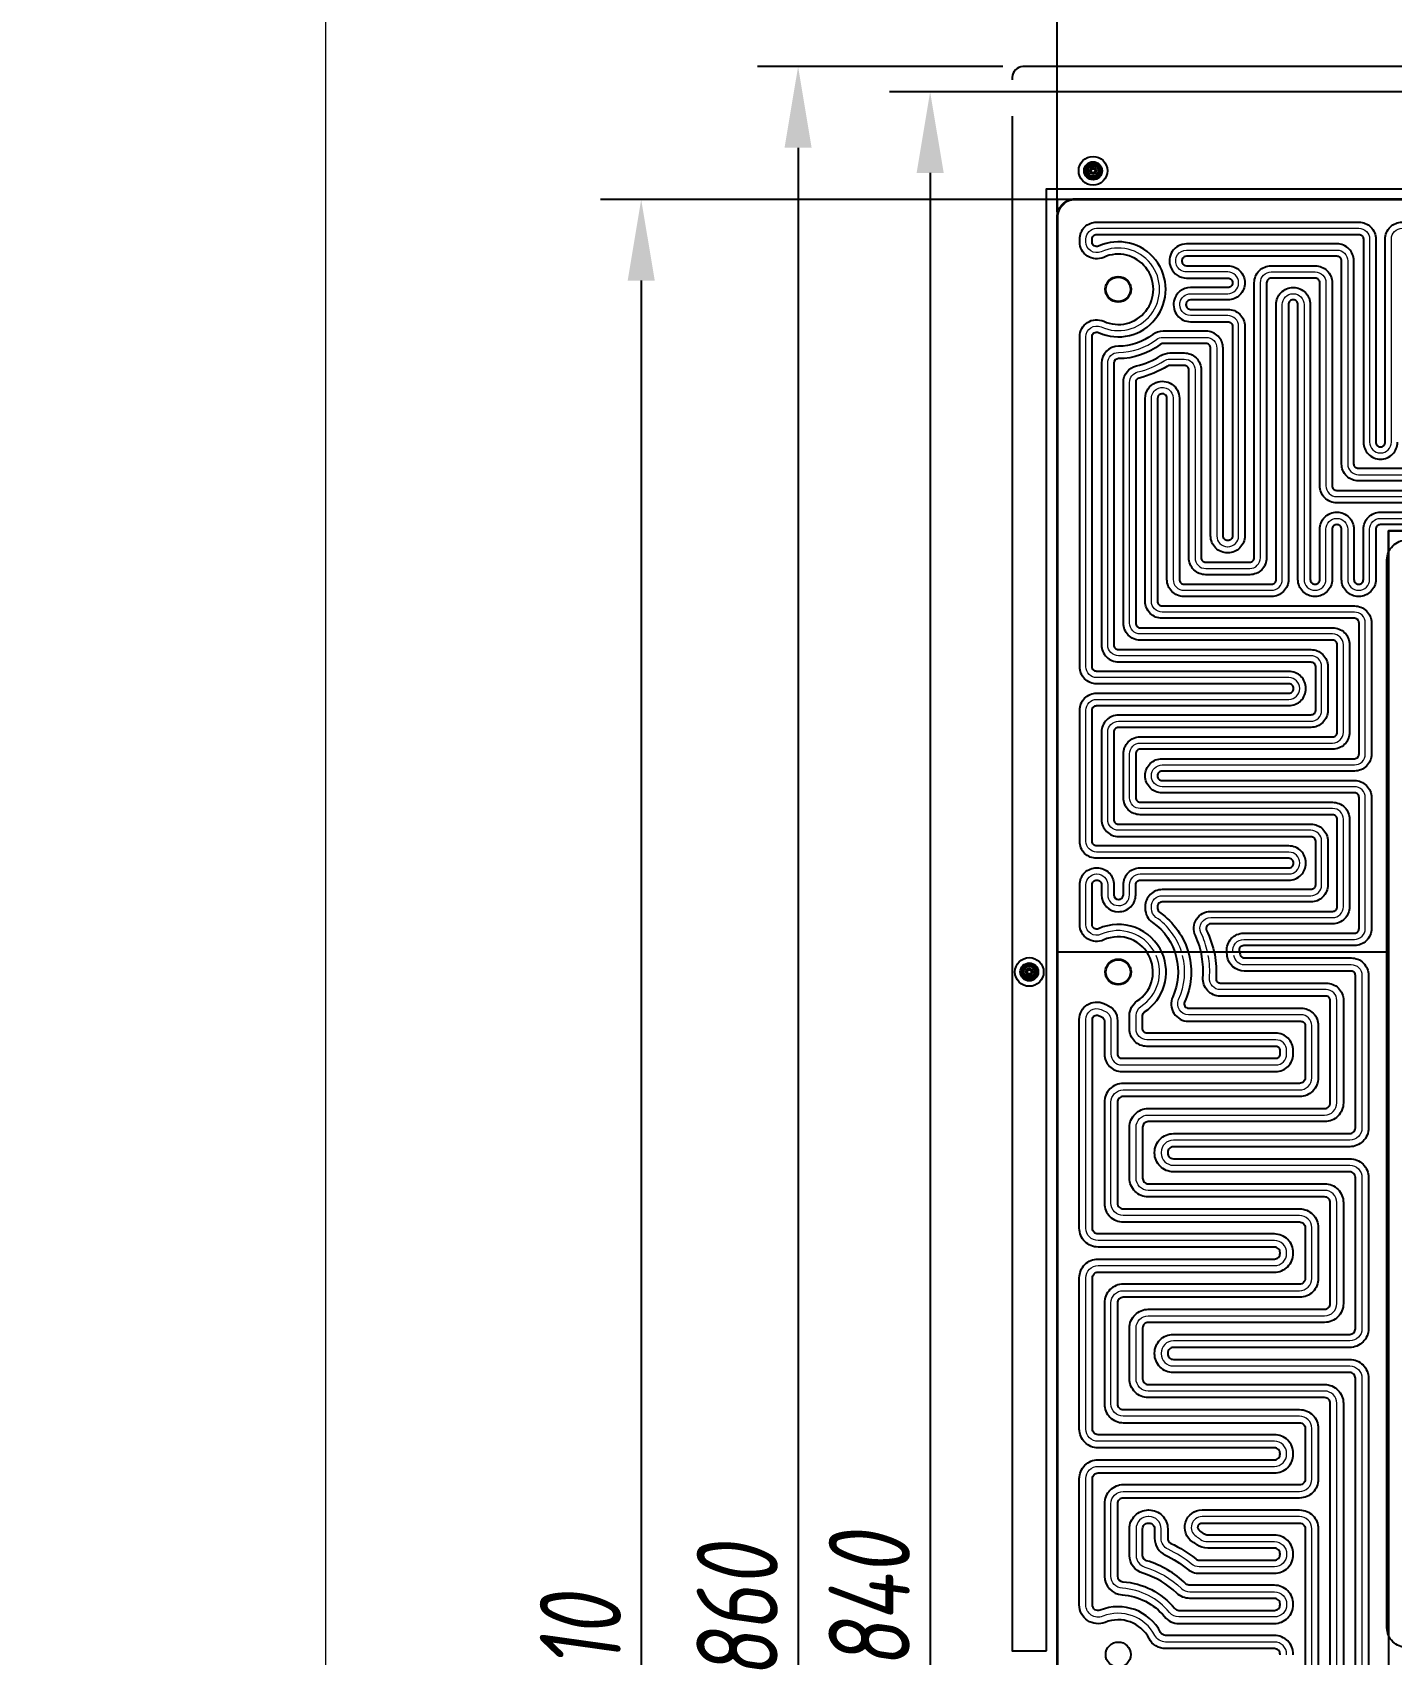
# Model space of a CAD drawing. Header units: millimetres. Extents: x -5937 to 68925, y -3068 to 5300.
# Drawn here: x 61143 to 61521.2, y 4191.1 to 4642.6 of the extents above; entities that cross this region are included whole.
import ezdxf

# ---------------------------------------------------------------- set-up
doc = ezdxf.new("R2010")
doc.units = ezdxf.units.MM
doc.header["$LTSCALE"] = 7
doc.header["$PDSIZE"] = -1
doc.layers.add('参照', color=6, linetype='Continuous', lineweight=9)
doc.layers.add('填充', color=3, linetype='Continuous', lineweight=9)
for name, color, linetype in [('发热丝', 3, 'Continuous'), ('发热分区', 20, 'Continuous'), ('菲林', 21, 'Continuous')]:
    doc.layers.add(name, color=color, linetype=linetype)
doc.styles.add('宋体', font='simsun.ttf')
doc.styles.add('斜仿宋', font='tssdeng.shx', dxfattribs={"width": 0.8, "oblique": 8, "bigfont": 'tssdchn.shx'})
doc.dimstyles.new('YanXiu', dxfattribs={"dimtxt": 22.5778, "dimasz": 22.5778, "dimexe": 11.2889, "dimexo": 5.64445, "dimgap": 5.64445, "dimtad": 1, "dimtoh": 1, "dimzin": 9, "dimdsep": 46, "dimtxsty": '斜仿宋', "dimcen": 22.5778, "dimazin": 2, "dimtfac": 1, "dimtmove": 0, "dimatfit": 3, "dimfxl": 1, "dimarcsym": 1})

# ---------------------------------------------------------------- blocks, each defined once
blk = doc.blocks.new('*D84')
at = {"color": 0, "lineweight": -2}
for p, q in [((61412.98, 4633.06), (61344.75, 4633.06)), ((61356.04, 4610.48), (61356.04, 3795.63)), ((61412.98, 3773.06), (61344.75, 3773.06))]:
    blk.add_line(p, q, dxfattribs=at)
at = {"color": 0}
for points in [[(61359.8, 4610.48), (61352.27, 4610.48), (61356.04, 4633.06)], [(61352.27, 3795.63), (61359.8, 3795.63), (61356.04, 3773.06)]]:
    blk.add_solid(points, dxfattribs=at)
at = {"layer": 'Defpoints', "color": 0}
for p in [(61418.62, 4633.06), (61356.04, 3773.06), (61418.62, 3773.06)]:
    blk.add_point(p, dxfattribs=at)
at = {"color": 0, "insert": (61339.1, 4203.06), "char_height": 22.578, "attachment_point": 5, "rotation": 90, "style": '斜仿宋'}
blk.add_mtext('860', dxfattribs=at)
blk = doc.blocks.new('*D124')
at = {"layer": 'Defpoints', "color": 0}
for p in [(62778.12, 4734.39), (61428.12, 4586.94), (62778.12, 4586.94)]:
    blk.add_point(p, dxfattribs=at)
at = {"layer": '填充', "color": 0, "lineweight": -2}
for p, q in [((61428.12, 4592.59), (61428.12, 4745.68)), ((62778.12, 4592.59), (62778.12, 4745.68)), ((61450.7, 4734.39), (62755.54, 4734.39))]:
    blk.add_line(p, q, dxfattribs=at)
at = {"layer": '填充', "color": 0}
for points in [[(61450.7, 4738.15), (61450.7, 4730.63), (61428.12, 4734.39)], [(62755.54, 4730.63), (62755.54, 4738.15), (62778.12, 4734.39)]]:
    blk.add_solid(points, dxfattribs=at)
at = {"layer": '填充', "color": 0, "insert": (62103.12, 4751.32), "char_height": 22.578, "attachment_point": 5, "style": '斜仿宋'}
blk.add_mtext('1350', dxfattribs=at)
blk = doc.blocks.new('*D125')
at = {"layer": 'Defpoints', "color": 0}
for p in [(61604.68, 4626.06), (61392.78, 3786.06), (61604.68, 3786.06)]:
    blk.add_point(p, dxfattribs=at)
at = {"layer": '填充', "color": 0, "lineweight": -2}
for p, q in [((61599.03, 4626.06), (61381.49, 4626.06)), ((61392.78, 4603.48), (61392.78, 3808.63)), ((61599.03, 3786.06), (61381.49, 3786.06))]:
    blk.add_line(p, q, dxfattribs=at)
at = {"layer": '填充', "color": 0}
for points in [[(61396.55, 4603.48), (61389.02, 4603.48), (61392.78, 4626.06)], [(61389.02, 3808.63), (61396.55, 3808.63), (61392.78, 3786.06)]]:
    blk.add_solid(points, dxfattribs=at)
at = {"layer": '填充', "color": 0, "insert": (61375.85, 4206.06), "char_height": 22.578, "attachment_point": 5, "rotation": 90, "style": '斜仿宋'}
blk.add_mtext('840', dxfattribs=at)
blk = doc.blocks.new('*D126')
at = {"layer": 'Defpoints', "color": 0}
for p in [(61474.36, 4596.06), (61312.38, 3786.06), (61490.26, 3786.06)]:
    blk.add_point(p, dxfattribs=at)
at = {"layer": '填充', "color": 0, "lineweight": -2}
for p, q in [((61468.71, 4596.06), (61301.09, 4596.06)), ((61312.38, 4573.48), (61312.38, 3808.63)), ((61484.62, 3786.06), (61301.09, 3786.06))]:
    blk.add_line(p, q, dxfattribs=at)
at = {"layer": '填充', "color": 0}
for points in [[(61316.15, 4573.48), (61308.62, 4573.48), (61312.38, 4596.06)], [(61308.62, 3808.63), (61316.15, 3808.63), (61312.38, 3786.06)]]:
    blk.add_solid(points, dxfattribs=at)
at = {"layer": '填充', "color": 0, "insert": (61295.45, 4191.06), "char_height": 22.578, "attachment_point": 5, "rotation": 90, "style": '斜仿宋'}
blk.add_mtext('810', dxfattribs=at)

msp = doc.modelspace()

# ---------------------------------------------------------------- hatches: boundary and pattern name
at = {"layer": '填充', "ltscale": 10}
h = msp.add_hatch(color=3, dxfattribs=at)
h.dxf.hatch_style = 1
edge = h.paths.add_edge_path()
edge.add_arc((61438.12, 4604.056), 2.5, -360, 0, ccw=False)
edge = h.paths.add_edge_path(flags=16)
edge.add_arc((61438.12, 4604.056), 1.5, -360, 0, ccw=False)
h = msp.add_hatch(color=3, dxfattribs=at)
h.dxf.hatch_style = 1
edge = h.paths.add_edge_path()
edge.add_arc((61438.12, 4604.056), 0.95, -360, 0, ccw=False)
edge = h.paths.add_edge_path(flags=16)
edge.add_arc((61438.12, 4604.056), 0.55, -360, 0, ccw=False)
h = msp.add_hatch(color=3, dxfattribs=at)
h.dxf.hatch_style = 1
edge = h.paths.add_edge_path()
edge.add_arc((61420.37, 4381.056), 2.5, -360, 0, ccw=False)
edge = h.paths.add_edge_path(flags=16)
edge.add_arc((61420.37, 4381.056), 1.5, -360, 0, ccw=False)
h = msp.add_hatch(color=3, dxfattribs=at)
h.dxf.hatch_style = 1
edge = h.paths.add_edge_path()
edge.add_arc((61420.37, 4381.056), 0.95, -360, 0, ccw=False)
edge = h.paths.add_edge_path(flags=16)
edge.add_arc((61420.37, 4381.056), 0.55, -360, 0, ccw=False)

# ---------------------------------------------------------------- linework, layer by layer
at = {"color": 7, "linetype": 'Continuous', "lineweight": 35}
msp.add_lwpolyline([(61630.12, 4601.056), (61630.12, 4626.056), (61614.12, 4626.056), (61598.12, 4626.056), (61598.12, 4601.056, -0.4142136), (61593.12, 4596.056), (61433.12, 4596.056, 0.4142136), (61428.12, 4591.056), (61428.12, 3791.056, 0.4142136), (61433.12, 3786.056), (62773.12, 3786.056, 0.4142136), (62778.12, 3791.056), (62778.12, 4591.056, 0.4142136), (62773.12, 4596.056), (62613.12, 4596.056, -0.4142136), (62608.12, 4601.056), (62608.12, 4626.056), (62592.12, 4626.056), (62576.12, 4626.056), (62576.12, 4601.056)], format="xyb", dxfattribs=at)
at = {"color": 5}
msp.add_lwpolyline([(61712.454, 4596.056), (61428.12, 4596.056), (61428.12, 4386.616), (61520.375, 4386.616), (61520.375, 4503.801), (61712.454, 4503.801), (61712.454, 4596.056)], close=True, dxfattribs=at)
at = {"color": 1}
msp.add_lwpolyline([(61428.12, 4386.616), (61520.375, 4386.616), (61520.375, 3995.496), (61428.12, 3995.496)], close=True, dxfattribs=at)
at = {"color": 7, "linetype": 'Continuous', "lineweight": 35}
for centre in [(61445.12, 4571.056), (61445.12, 4381.056)]:
    msp.add_circle(centre, 3.5, dxfattribs=at)
at = {"color": 1}
msp.add_circle((61445.12, 4191.056), 3.492, dxfattribs=at)
at = {"layer": '参照'}
for points in [[(61455.186, 4386.616, 0.3915403), (61440.361, 4391.525, -0.5454633), (61436.12, 4394.257), (61436.12, 4405.328, -0.4142136), (61439.12, 4408.328), (61439.193, 4408.328, -0.4142136), (61442.193, 4405.328), (61442.193, 4402.536, 0.4132151), (61445.183, 4399.536, -0.0008527), (61445.246, 4399.536, 0.4162127), (61448.266, 4402.536), (61448.266, 4405.328, -0.4142136), (61451.266, 4408.328), (61492.638, 4408.328, 0.4142136), (61495.638, 4411.328), (61495.638, 4411.402, 0.4142136), (61492.638, 4414.402), (61439.12, 4414.402, -0.4142136), (61436.12, 4417.402), (61436.12, 4453.914, -0.4142136), (61439.12, 4456.914), (61492.638, 4456.914, 0.4142136), (61495.638, 4459.914), (61495.638, 4459.988, 0.4142136), (61492.638, 4462.988), (61439.12, 4462.988, -0.4142136), (61436.12, 4465.988), (61436.12, 4557.856, -0.5454633), (61440.361, 4560.587, 1.5529873), (61440.361, 4581.525, -0.5454633), (61436.12, 4584.257), (61436.12, 4585.056, -0.4142136), (61439.12, 4588.056), (61512.072, 4588.056, -0.4142136), (61515.072, 4585.056), (61515.072, 4528.513, 0.4142136), (61518.072, 4525.513), (61518.145, 4525.513, 0.4142136), (61521.145, 4528.513), (61521.145, 4585.056, -0.4142136), (61524.145, 4588.056)], [(61462.744, 4386.616, 0.166521), (61455.633, 4396.254, -0.2462117), (61454.34, 4398.722), (61454.34, 4399.255, -0.4142136), (61457.34, 4402.255), (61498.712, 4402.255, 0.4142136), (61501.712, 4405.255), (61501.712, 4417.475, 0.4142136), (61498.712, 4420.475), (61445.193, 4420.475, -0.4142136), (61442.193, 4423.475), (61442.193, 4447.841, -0.4142136), (61445.193, 4450.841), (61498.712, 4450.841, 0.4142136), (61501.712, 4453.841), (61501.712, 4466.061, 0.4142136), (61498.712, 4469.061), (61445.193, 4469.061, -0.4142136), (61442.193, 4472.061), (61442.193, 4550.483, -0.4131711), (61445.182, 4553.483, 0.1632692), (61455.768, 4557.077, -0.1641832), (61457.585, 4557.69), (61469.559, 4557.69, -0.4142136), (61472.559, 4554.69), (61472.559, 4502.427, 0.4142136), (61475.559, 4499.427), (61475.633, 4499.427, 0.4142136), (61478.633, 4502.427), (61478.633, 4560.763, 0.4142136), (61475.633, 4563.763), (61465.24, 4563.763, -0.4772146), (61462.306, 4567.389, 0.0009099), (61462.319, 4567.452, -0.3549237), (61465.255, 4569.836), (61475.633, 4569.836, 0.4142136), (61478.633, 4572.836), (61478.633, 4572.91, 0.4142136), (61475.633, 4575.91), (61464.135, 4575.91, -0.3036263), (61461.362, 4577.765, 0.000964), (61461.336, 4577.827, -0.5354217), (61464.104, 4581.983), (61505.999, 4581.983, -0.4142136), (61508.999, 4578.983), (61508.999, 4522.439, 0.4142136), (61511.999, 4519.439), (61524.219, 4519.439, 0.4142136)], [(61469.965, 4386.616, 0.0550472), (61468.153, 4391.904, -0.549855), (61470.867, 4396.182), (61504.785, 4396.182, 0.4142136), (61507.785, 4399.182), (61507.785, 4423.548, 0.4142136), (61504.785, 4426.548), (61451.266, 4426.548, -0.4142136), (61448.266, 4429.548), (61448.266, 4441.768, -0.4142136), (61451.266, 4444.768), (61504.785, 4444.768, 0.4142136), (61507.785, 4447.768), (61507.785, 4472.134, 0.4142136), (61504.785, 4475.134), (61451.266, 4475.134, -0.4142136), (61448.266, 4478.134), (61448.266, 4545.129, -0.3475682), (61450.574, 4548.048, 0.0843982), (61457.871, 4551.143, -0.1433611), (61459.489, 4551.617), (61463.486, 4551.617, -0.4142136), (61466.486, 4548.617), (61466.486, 4496.354, 0.4142136), (61469.486, 4493.354), (61481.706, 4493.354, 0.4142136), (61484.706, 4496.354), (61484.706, 4572.91, -0.4142136), (61487.706, 4575.91), (61499.926, 4575.91, -0.4142136), (61502.926, 4572.91), (61502.926, 4516.366, 0.4142136), (61505.926, 4513.366), (61530.292, 4513.366, 0.4142136)], [(61477.083, 4386.596), (61477.083, 4386.596, -0.465421), (61480.039, 4390.109), (61510.858, 4390.109, 0.4142136), (61513.858, 4393.109), (61513.858, 4429.621, 0.4142136), (61510.858, 4432.621), (61457.34, 4432.621, -0.4142136), (61454.34, 4435.621), (61454.34, 4435.695, -0.4142136), (61457.34, 4438.695), (61510.858, 4438.695, 0.4142136), (61513.858, 4441.695), (61513.858, 4478.208, 0.4142136), (61510.858, 4481.208), (61457.34, 4481.208, -0.4142136), (61454.34, 4484.208), (61454.34, 4540.705, -0.3060639), (61456.219, 4543.488, 0.0006037), (61456.286, 4543.515, -0.5320931), (61460.413, 4540.734), (61460.413, 4490.281, 0.4142136), (61463.413, 4487.281), (61487.779, 4487.281, 0.4142136), (61490.779, 4490.281), (61490.779, 4566.836, -0.4142136), (61493.779, 4569.836), (61493.852, 4569.836, -0.4142136), (61496.852, 4566.836), (61496.852, 4490.281, 0.4142136), (61499.852, 4487.281), (61499.926, 4487.281, 0.4142136), (61502.926, 4490.281), (61502.926, 4504.293, -0.4142136), (61505.926, 4507.293), (61505.999, 4507.293, -0.4142136), (61508.999, 4504.293), (61508.999, 4490.281, 0.4142136), (61511.999, 4487.281), (61512.072, 4487.281, 0.4142136), (61515.072, 4490.281), (61515.072, 4504.293, -0.4142136), (61518.072, 4507.293), (61536.365, 4507.293, 0.4142136)], [(61491.994, 4190.964), (61491.994, 4191.148, 0.4142136), (61488.594, 4194.548), (61458.321, 4194.548, -0.2793546), (61455.307, 4196.375, 0.386471), (61440.798, 4201.705, -0.5322047), (61436.12, 4204.855), (61436.12, 4240.038, -0.4142136), (61439.52, 4243.438), (61488.594, 4243.438, 0.4142136), (61491.994, 4246.838), (61491.994, 4247.023, 0.4142136), (61488.594, 4250.423), (61439.52, 4250.423, -0.4142136), (61436.12, 4253.823), (61436.12, 4295.913, -0.4142136), (61439.52, 4299.313), (61488.594, 4299.313, 0.4142136), (61491.994, 4302.713), (61491.994, 4302.897, 0.4142136), (61488.594, 4306.297), (61439.52, 4306.297, -0.4142136), (61436.12, 4309.697), (61436.12, 4367.856, -0.5454633), (61440.361, 4370.587, 0.0183539), (61441.142, 4370.266, -0.3141601), (61443.104, 4367.451), (61443.104, 4358.187, 0.4142136), (61446.104, 4355.187), (61488.994, 4355.187, 0.4142136), (61491.994, 4358.187), (61491.994, 4359.171, 0.4142136), (61488.994, 4362.171), (61453.088, 4362.171, -0.4142136), (61450.088, 4365.171), (61450.088, 4368.942, -0.2524047), (61451.44, 4371.448, 0.3640959), (61455.677, 4385.616)], [(61498.978, 4156.043), (61498.978, 4226.07, 0.4142136), (61495.578, 4229.47), (61468.458, 4229.47, 0.744119), (61466.807, 4223.965, -0.009475), (61468.038, 4223.12, 0.1564032), (61470.016, 4222.486), (61488.594, 4222.486, -0.4142136), (61491.994, 4219.086), (61491.994, 4218.901, -0.4142136), (61488.594, 4215.501), (61467.672, 4215.501, -0.1718518), (61465.532, 4216.259, 0.059561), (61459.016, 4220.361, -0.2897214), (61457.073, 4223.433), (61457.073, 4226.07, 0.4142136), (61453.673, 4229.47), (61453.488, 4229.47, 0.4142136), (61450.088, 4226.07), (61450.088, 4218.668, 0.3304233), (61452.502, 4215.414, -0.1176256), (61462.703, 4209.459, 0.1930017), (61465.052, 4208.517), (61488.594, 4208.517, -0.4142136), (61491.994, 4205.117), (61491.994, 4204.933, -0.4142136), (61488.594, 4201.533), (61462.026, 4201.533, -0.2245436), (61459.398, 4202.776, 0.2079698), (61446.289, 4209.491, -0.3957834), (61443.104, 4212.885), (61443.104, 4233.054, -0.4142136), (61446.504, 4236.454), (61495.578, 4236.454, 0.4142136), (61498.978, 4239.854), (61498.978, 4254.007, 0.4142136), (61495.578, 4257.407), (61446.504, 4257.407, -0.4142136), (61443.104, 4260.807), (61443.104, 4288.928, -0.4142136), (61446.504, 4292.328), (61495.578, 4292.328, 0.4142136), (61498.978, 4295.728), (61498.978, 4309.881, 0.4142136), (61495.578, 4313.281), (61446.504, 4313.281, -0.4142136), (61443.104, 4316.681), (61443.104, 4344.803, -0.4142136), (61446.504, 4348.203), (61495.578, 4348.203, 0.4142136), (61498.978, 4351.603), (61498.978, 4366.156, 0.4142136), (61495.978, 4369.156), (61464.669, 4369.156, -0.5456662), (61461.939, 4373.399, 0.1707776), (61463.028, 4385.616)], [(61505.963, 4121.121), (61505.963, 4260.991, 0.4142136), (61502.563, 4264.391), (61453.488, 4264.391, -0.4142136), (61450.088, 4267.791), (61450.088, 4281.944, -0.4142136), (61453.488, 4285.344), (61502.563, 4285.344, 0.4142136), (61505.963, 4288.744), (61505.963, 4316.866, 0.4142136), (61502.563, 4320.266), (61453.488, 4320.266, -0.4142136), (61450.088, 4323.666), (61450.088, 4337.819, -0.4142136), (61453.488, 4341.219), (61502.563, 4341.219, 0.4142136), (61505.963, 4344.619), (61505.963, 4373.14, 0.4142136), (61502.963, 4376.14), (61473.515, 4376.14, -0.4340898), (61470.522, 4379.342, 0.0619456), (61470.168, 4385.616)], [(61477.226, 4385.695, 0.3727824), (61480.196, 4383.124), (61509.947, 4383.124, -0.4142136), (61512.947, 4380.124), (61512.947, 4337.634, -0.4142136), (61509.547, 4334.234), (61460.473, 4334.234, 0.4142136), (61457.073, 4330.834), (61457.073, 4330.65, 0.4142136), (61460.473, 4327.25), (61509.547, 4327.25, -0.4142136), (61512.947, 4323.85), (61512.947, 4281.76, -0.4142136), (61509.547, 4278.36), (61460.473, 4278.36, 0.4142136), (61457.073, 4274.96), (61457.073, 4274.776, 0.4142136), (61460.473, 4271.376), (61509.547, 4271.376, -0.4142136), (61512.947, 4267.976), (61512.947, 4114.137, -0.4142136)]]:
    msp.add_lwpolyline(points, format="xyb", dxfattribs=at)
at = {"layer": '发热丝'}
for points in [[(61490.169, 4190.964), (61490.169, 4191.148, 0.4142136), (61488.594, 4192.723), (61458.321, 4192.723, -0.2793546), (61453.689, 4195.53, 0.386471), (61441.485, 4200.014, -0.5322047), (61434.295, 4204.855), (61434.295, 4240.038, -0.4142136), (61439.52, 4245.263), (61488.594, 4245.263, 0.4142136), (61490.169, 4246.838), (61490.169, 4247.023, 0.4142136), (61488.594, 4248.598), (61439.52, 4248.598, -0.4142136), (61434.295, 4253.823), (61434.295, 4295.913, -0.4142136), (61439.52, 4301.138), (61488.594, 4301.138, 0.4142136), (61490.169, 4302.713), (61490.169, 4302.897, 0.4142136), (61488.594, 4304.472), (61439.52, 4304.472, -0.4142136), (61434.295, 4309.697), (61434.295, 4367.856, -0.5454633), (61441.116, 4372.248, 0.0183539), (61441.773, 4371.979, -0.3141601), (61444.929, 4367.451), (61444.929, 4358.187, 0.4142136), (61446.104, 4357.012), (61488.994, 4357.012, 0.4142136), (61490.169, 4358.187), (61490.169, 4359.171, 0.4142136), (61488.994, 4360.346), (61453.088, 4360.346, -0.4142136), (61448.263, 4365.171), (61448.263, 4368.942, -0.2524047), (61450.437, 4372.973, 0.3640959), (61454.002, 4384.893, 0.426846), (61441.073, 4389.96, -0.5454633), (61434.4, 4394.257), (61434.4, 4405.328, -0.4142136), (61439.12, 4410.048), (61439.193, 4410.048, -0.4142136), (61443.913, 4405.328), (61443.913, 4402.536, 0.4132151), (61445.189, 4401.256, -0.0008527), (61445.258, 4401.256, 0.4162127), (61446.546, 4402.536), (61446.546, 4405.328, -0.4142136), (61451.266, 4410.048), (61492.638, 4410.048, 0.4142136), (61493.918, 4411.328), (61493.918, 4411.402, 0.4142136), (61492.638, 4412.682), (61439.12, 4412.682, -0.4142136), (61434.4, 4417.402), (61434.4, 4453.914, -0.4142136), (61439.12, 4458.634), (61492.638, 4458.634, 0.4142136), (61493.918, 4459.914), (61493.918, 4459.988, 0.4142136), (61492.638, 4461.268), (61439.12, 4461.268, -0.4142136), (61434.4, 4465.988), (61434.4, 4557.856, -0.5454633), (61441.073, 4562.153, 1.5529873), (61441.073, 4579.96, -0.5454633), (61434.4, 4584.257), (61434.4, 4585.056, -0.4142136), (61439.12, 4589.776), (61512.072, 4589.776, -0.4142136), (61516.792, 4585.056), (61516.792, 4528.513, 0.4142136), (61518.072, 4527.233), (61518.145, 4527.233, 0.4142136), (61519.425, 4528.513), (61519.425, 4585.056, -0.4142136), (61524.145, 4589.776)], [(61493.819, 4190.964), (61493.819, 4191.148, 0.4142136), (61488.594, 4196.373), (61458.321, 4196.373, -0.2793546), (61456.925, 4197.219, 0.386471), (61440.112, 4203.396, -0.5322047), (61437.945, 4204.855), (61437.945, 4240.038, -0.4142136), (61439.52, 4241.613), (61488.594, 4241.613, 0.4142136), (61493.819, 4246.838), (61493.819, 4247.023, 0.4142136), (61488.594, 4252.248), (61439.52, 4252.248, -0.4142136), (61437.945, 4253.823), (61437.945, 4295.913, -0.4142136), (61439.52, 4297.488), (61488.594, 4297.488, 0.4142136), (61493.819, 4302.713), (61493.819, 4302.897, 0.4142136), (61488.594, 4308.122), (61439.52, 4308.122, -0.4142136), (61437.945, 4309.697), (61437.945, 4367.856, -0.5454633), (61439.606, 4368.926, 0.0183539), (61440.511, 4368.554, -0.3141601), (61441.279, 4367.451), (61441.279, 4358.187, 0.4142136), (61446.104, 4353.362), (61488.994, 4353.362, 0.4142136), (61493.819, 4358.187), (61493.819, 4359.171, 0.4142136), (61488.994, 4363.996), (61453.088, 4363.996, -0.4142136), (61451.913, 4365.171), (61451.913, 4368.942, -0.2524047), (61452.443, 4369.924, 0.3640959), (61457.352, 4386.34, 0.4145756), (61439.649, 4393.091, -0.5454633), (61437.84, 4394.257), (61437.84, 4405.328, -0.4142136), (61439.12, 4406.608), (61439.193, 4406.608, -0.4142136), (61440.473, 4405.328), (61440.473, 4402.536, 0.4132151), (61445.177, 4397.816, -0.0008527), (61445.234, 4397.816, 0.4162127), (61449.986, 4402.536), (61449.986, 4405.328, -0.4142136), (61451.266, 4406.608), (61492.638, 4406.608, 0.4142136), (61497.358, 4411.328), (61497.358, 4411.402, 0.4142136), (61492.638, 4416.122), (61439.12, 4416.122, -0.4142136), (61437.84, 4417.402), (61437.84, 4453.914, -0.4142136), (61439.12, 4455.194), (61492.638, 4455.194, 0.4142136), (61497.358, 4459.914), (61497.358, 4459.988, 0.4142136), (61492.638, 4464.708), (61439.12, 4464.708, -0.4142136), (61437.84, 4465.988), (61437.84, 4557.856, -0.5454633), (61439.649, 4559.021, 1.5529873), (61439.649, 4583.091, -0.5454633), (61437.84, 4584.257), (61437.84, 4585.056, -0.4142136), (61439.12, 4586.336), (61512.072, 4586.336, -0.4142136), (61513.352, 4585.056), (61513.352, 4528.513, 0.4142136), (61518.072, 4523.793), (61518.145, 4523.793, 0.4142136), (61522.865, 4528.513)], [(61524.219, 4521.159), (61511.999, 4521.159, -0.4142136), (61510.719, 4522.439), (61510.719, 4578.983, 0.4142136), (61505.999, 4583.703), (61464.104, 4583.703, 0.5354217), (61459.749, 4577.164, -0.000964), (61459.772, 4577.108, 0.3036263), (61464.135, 4574.19), (61475.633, 4574.19, -0.4142136), (61476.913, 4572.91), (61476.913, 4572.836, -0.4142136), (61475.633, 4571.556), (61465.255, 4571.556, 0.3549237), (61460.636, 4567.805, -0.0009099), (61460.624, 4567.748, 0.4772146), (61465.24, 4562.043), (61475.633, 4562.043, -0.4142136), (61476.913, 4560.763), (61476.913, 4502.427, -0.4142136), (61475.633, 4501.147), (61475.559, 4501.147, -0.4142136), (61474.279, 4502.427), (61474.279, 4554.69, 0.4142136), (61469.559, 4559.41), (61457.585, 4559.41, 0.1641832), (61454.726, 4558.445, -0.1632692), (61445.176, 4555.203, 0.4131711), (61440.473, 4550.483), (61440.473, 4472.061, 0.4142136), (61445.193, 4467.341), (61498.712, 4467.341, -0.4142136), (61499.992, 4466.061), (61499.992, 4453.841, -0.4142136), (61498.712, 4452.561), (61445.193, 4452.561, 0.4142136), (61440.473, 4447.841), (61440.473, 4423.475, 0.4142136), (61445.193, 4418.755), (61498.712, 4418.755, -0.4142136), (61499.992, 4417.475), (61499.992, 4405.255, -0.4142136), (61498.712, 4403.975), (61457.34, 4403.975, 0.4142136), (61452.62, 4399.255), (61452.62, 4398.722, 0.2462117), (61454.654, 4394.84, -0.189322), (61461.26, 4385.166, -0.1707776), (61460.278, 4374.155, 0.5456662), (61464.669, 4367.331), (61495.978, 4367.331, -0.4142136), (61497.153, 4366.156), (61497.153, 4351.603, -0.4142136), (61495.578, 4350.028), (61446.504, 4350.028, 0.4142136), (61441.279, 4344.803), (61441.279, 4316.681, 0.4142136), (61446.504, 4311.456), (61495.578, 4311.456, -0.4142136), (61497.153, 4309.881), (61497.153, 4295.728, -0.4142136), (61495.578, 4294.153), (61446.504, 4294.153, 0.4142136), (61441.279, 4288.928), (61441.279, 4260.807, 0.4142136), (61446.504, 4255.582), (61495.578, 4255.582, -0.4142136), (61497.153, 4254.007), (61497.153, 4239.854, -0.4142136), (61495.578, 4238.279), (61446.504, 4238.279, 0.4142136), (61441.279, 4233.054), (61441.279, 4212.885, 0.3957834), (61446.173, 4207.67, -0.2079698), (61457.988, 4201.618, 0.2245436), (61462.026, 4199.708), (61488.594, 4199.708, 0.4142136), (61493.819, 4204.933), (61493.819, 4205.117, 0.4142136), (61488.594, 4210.342), (61465.052, 4210.342, -0.1930017), (61463.964, 4210.778, 0.1176256), (61453.032, 4217.161, -0.3304233), (61451.913, 4218.668), (61451.913, 4226.07, -0.4142136), (61453.488, 4227.645), (61453.673, 4227.645, -0.4142136), (61455.248, 4226.07), (61455.248, 4223.433, 0.2897214), (61458.234, 4218.712, -0.059561), (61464.383, 4214.841, 0.1718518), (61467.672, 4213.676), (61488.594, 4213.676, 0.4142136), (61493.819, 4218.901), (61493.819, 4219.086, 0.4142136), (61488.594, 4224.311), (61470.016, 4224.311, -0.1564032), (61469.1, 4224.604, 0.009475), (61467.811, 4225.489, -0.744119), (61468.458, 4227.645), (61495.578, 4227.645, -0.4142136), (61497.153, 4226.07), (61497.153, 4156.043, -0.4142136)], [(61524.219, 4517.719), (61511.999, 4517.719, -0.4142136), (61507.279, 4522.439), (61507.279, 4578.983, 0.4142136), (61505.999, 4580.263), (61464.104, 4580.263, 0.5354217), (61462.923, 4578.49, -0.000964), (61462.952, 4578.421, 0.3036263), (61464.135, 4577.63), (61475.633, 4577.63, -0.4142136), (61480.353, 4572.91), (61480.353, 4572.836, -0.4142136), (61475.633, 4568.116), (61465.255, 4568.116, 0.3549237), (61464.003, 4567.099, -0.0009099), (61463.988, 4567.03, 0.4772146), (61465.24, 4565.483), (61475.633, 4565.483, -0.4142136), (61480.353, 4560.763), (61480.353, 4502.427, -0.4142136), (61475.633, 4497.707), (61475.559, 4497.707, -0.4142136), (61470.839, 4502.427), (61470.839, 4554.69, 0.4142136), (61469.559, 4555.97), (61457.585, 4555.97, 0.1641832), (61456.81, 4555.708, -0.1632692), (61445.189, 4551.763, 0.4131711), (61443.913, 4550.483), (61443.913, 4472.061, 0.4142136), (61445.193, 4470.781), (61498.712, 4470.781, -0.4142136), (61503.432, 4466.061), (61503.432, 4453.841, -0.4142136), (61498.712, 4449.121), (61445.193, 4449.121, 0.4142136), (61443.913, 4447.841), (61443.913, 4423.475, 0.4142136), (61445.193, 4422.195), (61498.712, 4422.195, -0.4142136), (61503.432, 4417.475), (61503.432, 4405.255, -0.4142136), (61498.712, 4400.535), (61457.34, 4400.535, 0.4142136), (61456.06, 4399.255), (61456.06, 4398.722, 0.2462117), (61456.611, 4397.669, -0.1741783), (61464.797, 4386.067, -0.1707776), (61463.6, 4372.643, 0.5456662), (61464.669, 4370.981), (61495.978, 4370.981, -0.4142136), (61500.803, 4366.156), (61500.803, 4351.603, -0.4142136), (61495.578, 4346.378), (61446.504, 4346.378, 0.4142136), (61444.929, 4344.803), (61444.929, 4316.681, 0.4142136), (61446.504, 4315.106), (61495.578, 4315.106, -0.4142136), (61500.803, 4309.881), (61500.803, 4295.728, -0.4142136), (61495.578, 4290.503), (61446.504, 4290.503, 0.4142136), (61444.929, 4288.928), (61444.929, 4260.807, 0.4142136), (61446.504, 4259.232), (61495.578, 4259.232, -0.4142136), (61500.803, 4254.007), (61500.803, 4239.854, -0.4142136), (61495.578, 4234.629), (61446.504, 4234.629, 0.4142136), (61444.929, 4233.054), (61444.929, 4212.885, 0.3957834), (61446.404, 4211.313, -0.2079698), (61460.809, 4203.933, 0.2245436), (61462.026, 4203.358), (61488.594, 4203.358, 0.4142136), (61490.169, 4204.933), (61490.169, 4205.117, 0.4142136), (61488.594, 4206.692), (61465.052, 4206.692, -0.1930017), (61461.442, 4208.139, 0.1176256), (61451.973, 4213.668, -0.3304233), (61448.263, 4218.668), (61448.263, 4226.07, -0.4142136), (61453.488, 4231.295), (61453.673, 4231.295, -0.4142136), (61458.898, 4226.07), (61458.898, 4223.433, 0.2897214), (61459.798, 4222.01, -0.059561), (61466.681, 4217.677, 0.1718518), (61467.672, 4217.326), (61488.594, 4217.326, 0.4142136), (61490.169, 4218.901), (61490.169, 4219.086, 0.4142136), (61488.594, 4220.661), (61470.016, 4220.661, -0.1564032), (61466.977, 4221.635, 0.009475), (61465.803, 4222.441, -0.744119), (61468.458, 4231.295), (61495.578, 4231.295, -0.4142136), (61500.803, 4226.07), (61500.803, 4156.043, -0.4142136)], [(61504.138, 4121.121), (61504.138, 4260.991, 0.4142136), (61502.563, 4262.566), (61453.488, 4262.566, -0.4142136), (61448.263, 4267.791), (61448.263, 4281.944, -0.4142136), (61453.488, 4287.169), (61502.563, 4287.169, 0.4142136), (61504.138, 4288.744), (61504.138, 4316.866, 0.4142136), (61502.563, 4318.441), (61453.488, 4318.441, -0.4142136), (61448.263, 4323.666), (61448.263, 4337.819, -0.4142136), (61453.488, 4343.044), (61502.563, 4343.044, 0.4142136), (61504.138, 4344.619), (61504.138, 4373.14, 0.4142136), (61502.963, 4374.315), (61473.515, 4374.315, -0.4340898), (61468.701, 4379.465, 0.0619456), (61468.373, 4385.29, 0.0799187), (61466.597, 4391.171, -0.549855), (61470.867, 4397.902), (61504.785, 4397.902, 0.4142136), (61506.065, 4399.182), (61506.065, 4423.548, 0.4142136), (61504.785, 4424.828), (61451.266, 4424.828, -0.4142136), (61446.546, 4429.548), (61446.546, 4441.768, -0.4142136), (61451.266, 4446.488), (61504.785, 4446.488, 0.4142136), (61506.065, 4447.768), (61506.065, 4472.134, 0.4142136), (61504.785, 4473.414), (61451.266, 4473.414, -0.4142136), (61446.546, 4478.134), (61446.546, 4545.129, -0.3475682), (61450.178, 4549.722, 0.0843982), (61456.944, 4552.592, -0.1433611), (61459.489, 4553.337), (61463.486, 4553.337, -0.4142136), (61468.206, 4548.617), (61468.206, 4496.354, 0.4142136), (61469.486, 4495.074), (61481.706, 4495.074, 0.4142136), (61482.986, 4496.354), (61482.986, 4572.91, -0.4142136), (61487.706, 4577.63), (61499.926, 4577.63, -0.4142136), (61504.646, 4572.91), (61504.646, 4516.366, 0.4142136), (61505.926, 4515.086), (61530.292, 4515.086, 0.4142136)], [(61530.292, 4511.646), (61505.926, 4511.646, -0.4142136), (61501.206, 4516.366), (61501.206, 4572.91, 0.4142136), (61499.926, 4574.19), (61487.706, 4574.19, 0.4142136), (61486.426, 4572.91), (61486.426, 4496.354, -0.4142136), (61481.706, 4491.634), (61469.486, 4491.634, -0.4142136), (61464.766, 4496.354), (61464.766, 4548.617, 0.4142136), (61463.486, 4549.897), (61459.489, 4549.897, 0.1433611), (61458.799, 4549.695, -0.0843982), (61450.971, 4546.374, 0.3475682), (61449.986, 4545.129), (61449.986, 4478.134, 0.4142136), (61451.266, 4476.854), (61504.785, 4476.854, -0.4142136), (61509.505, 4472.134), (61509.505, 4447.768, -0.4142136), (61504.785, 4443.048), (61451.266, 4443.048, 0.4142136), (61449.986, 4441.768), (61449.986, 4429.548, 0.4142136), (61451.266, 4428.268), (61504.785, 4428.268, -0.4142136), (61509.505, 4423.548), (61509.505, 4399.182, -0.4142136), (61504.785, 4394.462), (61470.867, 4394.462, 0.549855), (61469.709, 4392.636, -0.0522392), (61471.964, 4385.943, -0.0619456), (61472.343, 4379.219, 0.4340898), (61473.515, 4377.965), (61502.963, 4377.965, -0.4142136), (61507.788, 4373.14), (61507.788, 4344.619, -0.4142136), (61502.563, 4339.394), (61453.488, 4339.394, 0.4142136), (61451.913, 4337.819), (61451.913, 4323.666, 0.4142136), (61453.488, 4322.091), (61502.563, 4322.091, -0.4142136), (61507.788, 4316.866), (61507.788, 4288.744, -0.4142136), (61502.563, 4283.519), (61453.488, 4283.519, 0.4142136), (61451.913, 4281.944), (61451.913, 4267.791, 0.4142136), (61453.488, 4266.216), (61502.563, 4266.216, -0.4142136), (61507.788, 4260.991), (61507.788, 4121.121, -0.4142136)], [(61511.122, 4114.137), (61511.122, 4267.976, 0.4142136), (61509.547, 4269.551), (61460.473, 4269.551, -0.4142136), (61455.248, 4274.776), (61455.248, 4274.96, -0.4142136), (61460.473, 4280.185), (61509.547, 4280.185, 0.4142136), (61511.122, 4281.76), (61511.122, 4323.85, 0.4142136), (61509.547, 4325.425), (61460.473, 4325.425, -0.4142136), (61455.248, 4330.65), (61455.248, 4330.834, -0.4142136), (61460.473, 4336.059), (61509.547, 4336.059, 0.4142136), (61511.122, 4337.634), (61511.122, 4380.124, 0.4142136), (61509.947, 4381.299), (61480.196, 4381.299, -0.3727824), (61475.42, 4385.434), (61475.33, 4386.795, -0.4338106), (61480.039, 4391.829), (61510.858, 4391.829, 0.4142136), (61512.138, 4393.109), (61512.138, 4429.621, 0.4142136), (61510.858, 4430.901), (61457.34, 4430.901, -0.4142136), (61452.62, 4435.621), (61452.62, 4435.695, -0.4142136), (61457.34, 4440.415), (61510.858, 4440.415, 0.4142136), (61512.138, 4441.695), (61512.138, 4478.208, 0.4142136), (61510.858, 4479.488), (61457.34, 4479.488, -0.4142136), (61452.62, 4484.208), (61452.62, 4540.705, -0.3060639), (61455.577, 4545.083, 0.0006037), (61455.639, 4545.109, -0.5320931), (61462.133, 4540.734), (61462.133, 4490.281, 0.4142136), (61463.413, 4489.001), (61487.779, 4489.001, 0.4142136), (61489.059, 4490.281), (61489.059, 4566.836, -0.4142136), (61493.779, 4571.556), (61493.852, 4571.556, -0.4142136), (61498.572, 4566.836), (61498.572, 4490.281, 0.4142136), (61499.852, 4489.001), (61499.926, 4489.001, 0.4142136), (61501.206, 4490.281), (61501.206, 4504.293, -0.4142136), (61505.926, 4509.013), (61505.999, 4509.013, -0.4142136), (61510.719, 4504.293), (61510.719, 4490.281, 0.4142136), (61511.999, 4489.001), (61512.072, 4489.001, 0.4142136), (61513.352, 4490.281), (61513.352, 4504.293, -0.4142136), (61518.072, 4509.013), (61536.365, 4509.013, 0.4142136)], [(61536.365, 4505.573), (61518.072, 4505.573, 0.4142136), (61516.792, 4504.293), (61516.792, 4490.281, -0.4142136), (61512.072, 4485.561), (61511.999, 4485.561, -0.4142136), (61507.279, 4490.281), (61507.279, 4504.293, 0.4142136), (61505.999, 4505.573), (61505.926, 4505.573, 0.4142136), (61504.646, 4504.293), (61504.646, 4490.281, -0.4142136), (61499.926, 4485.561), (61499.852, 4485.561, -0.4142136), (61495.132, 4490.281), (61495.132, 4566.836, 0.4142136), (61493.852, 4568.116), (61493.779, 4568.116, 0.4142136), (61492.499, 4566.836), (61492.499, 4490.281, -0.4142136), (61487.779, 4485.561), (61463.413, 4485.561, -0.4142136), (61458.693, 4490.281), (61458.693, 4540.734, 0.5320931), (61456.932, 4541.921, -0.0006037), (61456.862, 4541.892, 0.3060639), (61456.06, 4540.705), (61456.06, 4484.208, 0.4142136), (61457.34, 4482.928), (61510.858, 4482.928, -0.4142136), (61515.578, 4478.208), (61515.578, 4441.695, -0.4142136), (61510.858, 4436.975), (61457.34, 4436.975, 0.4142136), (61456.06, 4435.695), (61456.06, 4435.621, 0.4142136), (61457.34, 4434.341), (61510.858, 4434.341, -0.4142136), (61515.578, 4429.621), (61515.578, 4393.109, -0.4142136), (61510.858, 4388.389), (61480.039, 4388.389, 0.465421), (61478.778, 4386.89), (61479.033, 4385.956, 0.3727824), (61480.196, 4384.949), (61509.947, 4384.949, -0.4142136), (61514.772, 4380.124), (61514.772, 4337.634, -0.4142136), (61509.547, 4332.409), (61460.473, 4332.409, 0.4142136), (61458.898, 4330.834), (61458.898, 4330.65, 0.4142136), (61460.473, 4329.075), (61509.547, 4329.075, -0.4142136), (61514.772, 4323.85), (61514.772, 4281.76, -0.4142136), (61509.547, 4276.535), (61460.473, 4276.535, 0.4142136), (61458.898, 4274.96), (61458.898, 4274.776, 0.4142136), (61460.473, 4273.201), (61509.547, 4273.201, -0.4142136), (61514.772, 4267.976), (61514.772, 4114.137, -0.4142136)], [(61525.386, 4193.035, -0.4142136), (61519.901, 4198.52), (61519.901, 4495.765, -0.4142136), (61525.386, 4501.25)]]:
    msp.add_lwpolyline(points, format="xyb", dxfattribs=at)
at = {"layer": '发热分区', "color": 2}
msp.add_lwpolyline([(61520.375, 4503.801), (61520.375, 3878.312), (62685.864, 3878.312), (62685.864, 4503.801)], close=True, dxfattribs=at)
at = {"layer": '菲林'}
msp.add_lwpolyline([(61425.12, 4192.056), (61425.12, 4599.056), (61593.12, 4599.056, 0.4142135), (61595.12, 4601.056), (61595.12, 4629.056), (61633.12, 4629.056), (61633.12, 4601.056, 0.4142136), (61635.12, 4599.056), (62102.12, 4599.056), (62102.12, 4633.056), (61418.62, 4633.056, 0.4142136), (61415.62, 4630.056), (61415.62, 4192.056)], format="xyb", close=True, dxfattribs=at)
for centre, radius in [((61438.12, 4604.056), 4), ((61438.12, 4604.056), 2.5), ((61438.12, 4604.056), 1.5), ((61438.12, 4604.056), 0.95), ((61438.12, 4604.056), 0.55), ((61420.37, 4381.056), 4), ((61420.37, 4381.056), 2.5), ((61420.37, 4381.056), 1.5), ((61420.37, 4381.056), 0.95), ((61420.37, 4381.056), 0.55)]:
    msp.add_circle(centre, radius, dxfattribs=at)

# ---------------------------------------------------------------- dimensions: what is measured, and where the dimension line sits
at = {"layer": '填充'}
dim = msp.add_linear_dim(base=(61312.383, 3786.056), p1=(61474.359, 4596.056), p2=(61490.263, 3786.056), angle=90, dimstyle='YanXiu', dxfattribs=at)
dim.commit()
dim.dimension.update_dxf_attribs({"geometry": '*D126', "text_midpoint": (61295.45, 4191.056)})

# ---------------------------------------------------------------- next in the draw order: texts
at = {"layer": '菲林', "insert": (61970.085, 4621.781), "char_height": 5, "attachment_point": 1, "rotation": 180, "style": '宋体', "bg_fill": 2}
msp.add_mtext_dynamic_manual_height_columns('{\\fSimHei|b0|i0|c134|p49;CXT-3278(R30.98-32.27-33.55Ω)SUS304 0.05T 1350-810 20250918}', width=1208.88574, gutter_width=17.5, heights=[-6.152], dxfattribs=at)

# ---------------------------------------------------------------- next in the draw order: linework, layer by layer
at = {"layer": '填充'}
msp.add_lwpolyline([(61224.629, 5299.941), (68839.014, 5299.941), (68839.014, 3356.297), (61224.629, 3356.297)], close=True, dxfattribs=at)

# ---------------------------------------------------------------- next in the draw order: dimensions: what is measured, and where the dimension line sits
at = {"color": 1}
dim = msp.add_linear_dim(base=(61356.036, 3773.056), p1=(61418.62, 4633.056), p2=(61418.62, 3773.056), angle=90, dimstyle='YanXiu', dxfattribs=at)
dim.commit()
dim.dimension.update_dxf_attribs({"geometry": '*D84', "text_midpoint": (61339.103, 4203.056)})
at = {"layer": '填充'}
dim = msp.add_linear_dim(base=(62778.12, 4734.391), p1=(61428.12, 4586.942), p2=(62778.12, 4586.942), dimstyle='YanXiu', dxfattribs=at)
dim.commit()
dim.dimension.update_dxf_attribs({"geometry": '*D124', "text_midpoint": (62103.12, 4751.325)})
dim = msp.add_linear_dim(base=(61392.784, 3786.056), p1=(61604.676, 4626.056), p2=(61604.676, 3786.056), angle=90, dimstyle='YanXiu', dxfattribs=at)
dim.commit()
dim.dimension.update_dxf_attribs({"geometry": '*D125', "text_midpoint": (61375.85, 4206.056)})

doc.saveas('drawing.dxf')
